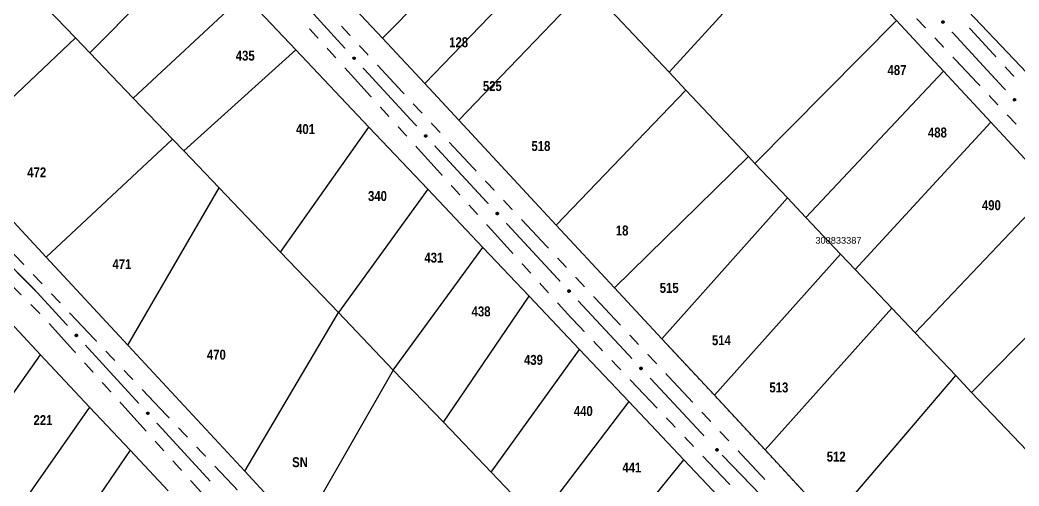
# Model space of a CAD drawing. Extents: x 201549 to 203722, y 4857623 to 4859778.
# Drawn here: x 202682.2 to 202833.5, y 4858738.3 to 4858808.8 of the extents above; entities that cross this region are included whole.
import ezdxf
from ezdxf.enums import TextEntityAlignment as Align

# ---------------------------------------------------------------- set-up
doc = ezdxf.new("R2010")
doc.units = 0
doc.header["$LTSCALE"] = 1.5
doc.header["$MEASUREMENT"] = 0
for name, color, linetype in [('CD-MALHA-LOTES', 40, 'CONTINUOUS'), ('CD_TXT_QUADRA', 1, 'CONTINUOUS'), ('RU-QUADRAS', 6, 'CONTINUOUS'), ('SV-EIXO-RUA-N-PAV', 6, 'CONTINUOUS'), ('SV-RUA-NAO-PAV-S-GUIA-C-GUIA', 7, 'CONTINUOUS'), ('Th_NmrPort', 1, 'CONTINUOUS')]:
    doc.layers.add(name, color=color, linetype=linetype)
doc.styles.add('MONOTXT', font='ARIAL.TTF', dxfattribs={"height": 0.2})
doc.styles.get("Standard").update_dxf_attribs({"font": 'swisscbo.ttf'})

msp = doc.modelspace()

# ---------------------------------------------------------------- linework, layer by layer
at = {"layer": 'CD-MALHA-LOTES', "linetype": 'Continuous'}
for p, q in [((202737.09, 4858806.09), (202756.77, 4858826.14)), ((202780.51, 4858800.92), (202801.23, 4858823.59)), ((202814.99, 4858808.74), (202801.23, 4858823.59)), ((202763.03, 4858819.49), (202743.5, 4858799.19)), ((202817.71, 4858818.74), (202834.73, 4858800.82)), ((202680.22, 4858816.92), (202690.57, 4858806.12)), ((202730.77, 4858812.88), (202737.09, 4858806.09)), ((202768.22, 4858813.98), (202748.64, 4858793.67)), ((202768.22, 4858813.98), (202780.51, 4858800.92)), ((202692.75, 4858803.83), (202701.03, 4858812.22)), ((202699.29, 4858797), (202716.1, 4858812.61)), ((202723.96, 4858804.31), (202716.1, 4858812.61)), ((202814.99, 4858808.74), (202793.53, 4858787.1)), ((202822.08, 4858801.09), (202814.99, 4858808.74)), ((202690.57, 4858806.12), (202671.81, 4858788.36)), ((202692.75, 4858803.83), (202690.57, 4858806.12)), ((202737.09, 4858806.09), (202743.5, 4858799.19)), ((202699.29, 4858797), (202692.75, 4858803.83)), ((202723.96, 4858804.31), (202706.97, 4858789)), ((202735.03, 4858792.62), (202723.96, 4858804.31)), ((202783.08, 4858798.2), (202780.51, 4858800.92)), ((202801.24, 4858778.91), (202822.08, 4858801.09)), ((202829.26, 4858793.34), (202822.08, 4858801.09)), ((202743.5, 4858799.19), (202748.64, 4858793.67)), ((202763.4, 4858777.78), (202783.08, 4858798.2)), ((202792.55, 4858788.14), (202783.08, 4858798.2)), ((202705.25, 4858790.79), (202699.29, 4858797)), ((202748.64, 4858793.67), (202763.4, 4858777.78)), ((202808.7, 4858771.05), (202829.26, 4858793.34)), ((202838.39, 4858783.5), (202829.26, 4858793.34)), ((202721.65, 4858773.67), (202735.03, 4858792.62)), ((202743.95, 4858783.2), (202735.03, 4858792.62)), ((202705.25, 4858790.79), (202686.14, 4858772.92)), ((202706.97, 4858789), (202705.25, 4858790.79)), ((202712.34, 4858783.39), (202706.97, 4858789)), ((202671.81, 4858788.36), (202686.14, 4858772.92)), ((202792.55, 4858788.14), (202772.26, 4858768.26)), ((202793.53, 4858787.1), (202792.55, 4858788.14)), ((202793.53, 4858787.1), (202798.46, 4858781.87)), ((202698.5, 4858759.61), (202712.34, 4858783.39)), ((202721.65, 4858773.67), (202712.34, 4858783.39)), ((202743.95, 4858783.2), (202730.42, 4858764.51)), ((202752.32, 4858774.36), (202743.95, 4858783.2)), ((202817.83, 4858761.43), (202838.57, 4858783.31)), ((202798.46, 4858781.87), (202779.43, 4858760.55)), ((202798.46, 4858781.87), (202801.24, 4858778.91)), ((202806.49, 4858773.37), (202801.24, 4858778.91)), ((202763.4, 4858777.78), (202772.26, 4858768.26)), ((202730.42, 4858764.51), (202721.65, 4858773.67)), ((202738.72, 4858755.82), (202752.32, 4858774.36)), ((202759.3, 4858766.99), (202752.32, 4858774.36)), ((202826.37, 4858752.42), (202847.44, 4858773.86)), ((202686.14, 4858772.92), (202698.5, 4858759.61)), ((202787.39, 4858751.99), (202806.49, 4858773.37)), ((202806.49, 4858773.37), (202808.7, 4858771.05)), ((202814.26, 4858765.19), (202808.7, 4858771.05)), ((202772.26, 4858768.26), (202779.43, 4858760.55)), ((202685.29, 4858758.14), (202676.86, 4858767.13)), ((202746.33, 4858747.91), (202759.3, 4858766.99)), ((202766.94, 4858758.92), (202759.3, 4858766.99)), ((202716.23, 4858740.5), (202730.42, 4858764.51)), ((202730.42, 4858764.51), (202738.72, 4858755.82)), ((202795.06, 4858743.74), (202814.26, 4858765.19)), ((202814.26, 4858765.19), (202817.83, 4858761.43)), ((202823.95, 4858754.97), (202817.83, 4858761.43)), ((202779.43, 4858760.55), (202787.39, 4858751.99)), ((202698.5, 4858759.61), (202716.23, 4858740.5)), ((202753.58, 4858740.34), (202766.94, 4858758.92)), ((202774.41, 4858751.03), (202766.94, 4858758.92)), ((202670.71, 4858737.58), (202685.29, 4858758.14)), ((202692.71, 4858750.22), (202685.29, 4858758.14)), ((202738.72, 4858755.82), (202724.7, 4858731.38)), ((202746.33, 4858747.91), (202738.72, 4858755.82)), ((202805.09, 4858732.88), (202823.95, 4858754.97)), ((202823.95, 4858754.97), (202826.37, 4858752.42)), ((202826.37, 4858752.42), (202834.72, 4858743.63)), ((202774.41, 4858751.03), (202760.63, 4858732.98)), ((202782.76, 4858742.21), (202774.41, 4858751.03)), ((202787.39, 4858751.99), (202795.06, 4858743.74)), ((202692.71, 4858750.22), (202678.22, 4858729.47)), ((202698.84, 4858743.69), (202692.71, 4858750.22)), ((202753.58, 4858740.34), (202746.33, 4858747.91)), ((202698.84, 4858743.69), (202684.48, 4858722.71)), ((202704.61, 4858737.53), (202698.84, 4858743.69)), ((202795.06, 4858743.74), (202795.18, 4858743.61)), ((202795.18, 4858743.61), (202805.09, 4858732.88)), ((202768.54, 4858724.73), (202782.76, 4858742.21)), ((202791.82, 4858732.65), (202782.76, 4858742.21)), ((202716.23, 4858740.5), (202724.7, 4858731.38)), ((202760.63, 4858732.98), (202753.58, 4858740.34))]:
    msp.add_line(p, q, dxfattribs=at)
at = {"layer": 'RU-QUADRAS', "linetype": 'Continuous'}
for points in [[(202691.76, 4858854.16, 0.01, 0.01, 0), (202714.06, 4858882.27, 0.01, 0.01, 0), (202711.74, 4858884.62, 0.01, 0.01, 0), (202727.86, 4858902.33, 0.01, 0.01, 0), (202838.39, 4858783.5, 0.01, 0.01, 0), (202894.7, 4858723.5, 0.01, 0.01, 0), (202921.51, 4858692.53, 0.01, 0.01, 0), (202903.46, 4858666.12, 0.01, 0.01, 0), (202902.04, 4858667.88, 0.01, 0.01, 0), (202888.64, 4858647.32, 0.01, 0.01, 0), (202830.24, 4858705.67, 0.01, 0.01, 0), (202713, 4858831.99, 0.01, 0.01, 0)], [(202791.77, 4858846.04, 0.01, 0.01, 0), (202826.56, 4858880.91, 0.01, 0.01, 0), (202868.5, 4858839.49, 0.01, 0.01, 0), (202950.96, 4858750.21, 0.01, 0.01, 0), (202944.61, 4858740.57, 0.01, 0.01, 0), (202949.2, 4858737.21, 0.01, 0.01, 0), (202944.37, 4858730.36, 0.01, 0.01, 0), (202942, 4858732.1, 0.01, 0.01, 0), (202929.25, 4858712.99, 0.01, 0.01, 0), (202931.6, 4858710.9, 0.01, 0.01, 0), (202925.06, 4858704.36, 0.01, 0.01, 0.0049778174), (202857.58, 4858775.72, 0.01, 0.01, 0), (202842.88, 4858792.25, 0.01, 0.01, 0)], [(202661.4, 4858799.58, 0.01, 0.01, 0), (202688.71, 4858841.53, 0.01, 0.01, 0), (202804.15, 4858719.63, 0.01, 0.01, 0), (202884.93, 4858635.86, 0.01, 0.01, 0), (202855.53, 4858589.33, 0.01, 0.01, 0.002334857)], [(202628.51, 4858747.6, 0.01, 0.01, 0), (202656.66, 4858788.67, 0.01, 0.01, 0.0019107617), (202823.41, 4858611.49, 0.01, 0.01, 0), (202825.02, 4858613.07, 0.01, 0.01, 0), (202852.56, 4858583.72, 0.01, 0.01, 0), (202823.87, 4858538.54, 0.01, 0.01, 0), (202760.3, 4858605.5, 0.01, 0.01, 0), (202761.22, 4858606.41, 0.01, 0.01, 0), (202682.66, 4858688.47, 0.01, 0.01, 0)]]:
    msp.add_lwpolyline(points, format="xyseb", close=True, dxfattribs=at)
at = {"layer": 'SV-EIXO-RUA-N-PAV', "const_width": 0.18}
for points in [[(202723.351675, 4858813.37726), (202730.081719, 4858805.980875)], [(202828.362629, 4858801.614127), (202823.375583, 4858807.038182)], [(202730.081719, 4858805.980875), (202730.104256, 4858805.956107)], [(202730.104256, 4858805.956107), (202731.43652, 4858804.509648)], [(202734.146423, 4858801.567468), (202742.276132, 4858792.740927)], [(202828.791618, 4858801.150355), (202828.362629, 4858801.614127)], [(202831.507786, 4858798.213957), (202828.791618, 4858801.150355)], [(202744.986035, 4858789.798746), (202747.018463, 4858787.592111)], [(202747.018463, 4858787.592111), (202747.285188, 4858787.302523)], [(202747.285188, 4858787.302523), (202753.134508, 4858780.989538)], [(202755.853131, 4858778.055414), (202764.009002, 4858769.253041)], [(202681.103663, 4858771.246827), (202683.93209, 4858768.4184)], [(202683.93209, 4858768.4184), (202684.528949, 4858767.821542)], [(202684.528949, 4858767.821542), (202689.364377, 4858762.54653)], [(202766.727626, 4858766.318917), (202767.407282, 4858765.585386)], [(202767.407282, 4858765.585386), (202767.411424, 4858765.580915)], [(202767.411424, 4858765.580915), (202774.909547, 4858757.540759)], [(202692.067275, 4858759.597913), (202698.824522, 4858752.226372)], [(202777.637649, 4858754.615445), (202785.821954, 4858745.839504)], [(202698.824522, 4858752.226372), (202699.358642, 4858751.643695)], [(202699.358642, 4858751.643695), (202700.17706, 4858750.753063)], [(202702.883561, 4858747.807753), (202711.003065, 4858738.971823)], [(202788.564899, 4858742.928287), (202796.9076, 4858734.302782)]]:
    msp.add_lwpolyline(points, dxfattribs=at)
at = {"layer": 'SV-EIXO-RUA-N-PAV'}
for points in [[(202822.038136, 4858808.330187), (202821.989246, 4858808.331546), (202821.947506, 4858808.34271), (202821.915372, 4858808.362043), (202821.891432, 4858808.38653), (202821.869761, 4858808.41434), (202821.854098, 4858808.4472), (202821.844792, 4858808.48752), (202821.845811, 4858808.536573), (202821.860058, 4858808.57858), (202821.877326, 4858808.611097), (202821.901423, 4858808.637532), (202821.928792, 4858808.658131), (202821.963462, 4858808.673272), (202822.004415, 4858808.682304), (202822.053714, 4858808.680086), (202822.09456, 4858808.668859), (202822.12515, 4858808.649344), (202822.151572, 4858808.624951), (202822.173356, 4858808.596293), (202822.188545, 4858808.563949), (202822.197564, 4858808.522699), (202822.19473, 4858808.47407), (202822.183999, 4858808.433203), (202822.164918, 4858808.402347), (202822.140317, 4858808.376876), (202822.112688, 4858808.354801), (202822.080312, 4858808.337681), (202822.038136, 4858808.330187)], [(202732.775101, 4858803.218818), (202732.823992, 4858803.217503), (202732.865742, 4858803.206375), (202732.897892, 4858803.187071), (202732.921854, 4858803.162604), (202732.94355, 4858803.134813), (202732.959242, 4858803.101967), (202732.968583, 4858803.061655), (202732.967607, 4858803.012602), (202732.953396, 4858802.970582), (202732.936157, 4858802.938049), (202732.912084, 4858802.911594), (202732.884733, 4858802.89097), (202732.850076, 4858802.875799), (202732.809131, 4858802.866732), (202732.759829, 4858802.868906), (202732.718973, 4858802.880097), (202732.688366, 4858802.899585), (202732.661923, 4858802.923955), (202732.640114, 4858802.952593), (202732.624896, 4858802.984924), (202732.615841, 4858803.026166), (202732.618633, 4858803.074798), (202732.629329, 4858803.115674), (202732.648382, 4858803.146547), (202732.672961, 4858803.17204), (202732.700571, 4858803.194139), (202732.732931, 4858803.211288), (202732.775101, 4858803.218818)], [(202832.882625, 4858796.565533), (202832.833732, 4858796.566744), (202832.791958, 4858796.577784), (202832.759767, 4858796.597019), (202832.735752, 4858796.621434), (202832.713998, 4858796.649179), (202832.698236, 4858796.681991), (202832.688809, 4858796.722284), (202832.68968, 4858796.771339), (202832.703801, 4858796.813389), (202832.720971, 4858796.845958), (202832.744988, 4858796.872465), (202832.772295, 4858796.893147), (202832.806919, 4858796.908392), (202832.847845, 4858796.917547), (202832.897151, 4858796.915477), (202832.938031, 4858796.904373), (202832.968679, 4858796.884951), (202832.995174, 4858796.860637), (202833.017044, 4858796.832045), (202833.032331, 4858796.799747), (202833.041474, 4858796.758524), (202833.038786, 4858796.709887), (202833.028177, 4858796.668988), (202833.00919, 4858796.638075), (202832.984666, 4858796.612529), (202832.957103, 4858796.590371), (202832.924779, 4858796.573154), (202832.882625, 4858796.565533)], [(202743.614713, 4858791.450097), (202743.663604, 4858791.448781), (202743.705354, 4858791.437653), (202743.737504, 4858791.418349), (202743.761466, 4858791.393882), (202743.783162, 4858791.366091), (202743.798854, 4858791.333246), (202743.808195, 4858791.292933), (202743.807219, 4858791.24388), (202743.793008, 4858791.20186), (202743.775769, 4858791.169328), (202743.751696, 4858791.142872), (202743.724345, 4858791.122249), (202743.689688, 4858791.107077), (202743.648743, 4858791.09801), (202743.599441, 4858791.100185), (202743.558585, 4858791.111375), (202743.527978, 4858791.130863), (202743.501535, 4858791.155233), (202743.479726, 4858791.183872), (202743.464509, 4858791.216202), (202743.455453, 4858791.257444), (202743.458245, 4858791.306076), (202743.468941, 4858791.346952), (202743.487994, 4858791.377825), (202743.512573, 4858791.403318), (202743.540183, 4858791.425418), (202743.572543, 4858791.442566), (202743.614713, 4858791.450097)], [(202754.476914, 4858779.702687), (202754.525808, 4858779.701516), (202754.567591, 4858779.690512), (202754.599798, 4858779.671304), (202754.623833, 4858779.646909), (202754.645611, 4858779.619182), (202754.6614, 4858779.586383), (202754.670861, 4858779.546098), (202754.670031, 4858779.497042), (202754.655945, 4858779.454981), (202754.638802, 4858779.422397), (202754.614808, 4858779.395871), (202754.587518, 4858779.375166), (202754.552906, 4858779.359892), (202754.511988, 4858779.350703), (202754.462681, 4858779.352731), (202754.421792, 4858779.3638), (202754.391127, 4858779.383198), (202754.364611, 4858779.407489), (202754.342717, 4858779.436063), (202754.327404, 4858779.468348), (202754.318226, 4858779.509563), (202754.320873, 4858779.558203), (202754.331448, 4858779.59911), (202754.350409, 4858779.630039), (202754.374913, 4858779.655606), (202754.402457, 4858779.677787), (202754.434766, 4858779.695031), (202754.476914, 4858779.702687)], [(202765.351408, 4858767.96619), (202765.400303, 4858767.965019), (202765.442085, 4858767.954015), (202765.474293, 4858767.934806), (202765.498328, 4858767.910411), (202765.520106, 4858767.882684), (202765.535895, 4858767.849886), (202765.545355, 4858767.809601), (202765.544525, 4858767.760545), (202765.530439, 4858767.718483), (202765.513297, 4858767.6859), (202765.489302, 4858767.659373), (202765.462013, 4858767.638668), (202765.427401, 4858767.623394), (202765.386483, 4858767.614205), (202765.337175, 4858767.616234), (202765.296286, 4858767.627303), (202765.265621, 4858767.6467), (202765.239106, 4858767.670992), (202765.217212, 4858767.699565), (202765.201898, 4858767.731851), (202765.192721, 4858767.773066), (202765.195368, 4858767.821705), (202765.205942, 4858767.862613), (202765.224904, 4858767.893542), (202765.249407, 4858767.919108), (202765.276951, 4858767.94129), (202765.309261, 4858767.958534), (202765.351408, 4858767.96619)], [(202690.699884, 4858761.25252), (202690.748771, 4858761.251088), (202690.790495, 4858761.239861), (202690.822599, 4858761.22048), (202690.846503, 4858761.195957), (202690.868133, 4858761.168114), (202690.883746, 4858761.135231), (202690.892991, 4858761.094897), (202690.891899, 4858761.045846), (202690.877588, 4858761.00386), (202690.860272, 4858760.971369), (202690.836136, 4858760.944971), (202690.808736, 4858760.924412), (202690.774043, 4858760.909323), (202690.733076, 4858760.900353), (202690.68378, 4858760.902645), (202690.642951, 4858760.913933), (202690.61239, 4858760.933494), (202690.586005, 4858760.957927), (202690.564264, 4858760.986617), (202690.549124, 4858761.018984), (202690.540167, 4858761.060247), (202690.543073, 4858761.108872), (202690.553867, 4858761.149723), (202690.572993, 4858761.18055), (202690.597633, 4858761.205985), (202690.625295, 4858761.228018), (202690.657696, 4858761.24509), (202690.699884, 4858761.25252)], [(202776.256109, 4858756.258257), (202776.305007, 4858756.257245), (202776.346825, 4858756.246376), (202776.379095, 4858756.227272), (202776.403208, 4858756.202955), (202776.425076, 4858756.175298), (202776.440971, 4858756.142551), (202776.450562, 4858756.102297), (202776.449891, 4858756.053239), (202776.435941, 4858756.011132), (202776.418904, 4858755.978493), (202776.394995, 4858755.951889), (202776.367772, 4858755.931096), (202776.33321, 4858755.91571), (202776.292322, 4858755.906388), (202776.243008, 4858755.908257), (202776.202084, 4858755.919194), (202776.171356, 4858755.938492), (202776.144763, 4858755.962698), (202776.122776, 4858755.9912), (202776.107358, 4858756.023436), (202776.098047, 4858756.064621), (202776.100537, 4858756.113269), (202776.110979, 4858756.154211), (202776.129841, 4858756.185201), (202776.154261, 4858756.210846), (202776.181733, 4858756.233117), (202776.213986, 4858756.250465), (202776.256109, 4858756.258257)], [(202701.514148, 4858749.460687), (202701.563037, 4858749.459315), (202701.604775, 4858749.448139), (202701.636903, 4858749.428798), (202701.660837, 4858749.404304), (202701.6825, 4858749.376487), (202701.698154, 4858749.343624), (202701.707448, 4858749.3033), (202701.706416, 4858749.254248), (202701.692157, 4858749.212245), (202701.67488, 4858749.179732), (202701.650776, 4858749.153305), (202701.623401, 4858749.132713), (202701.588727, 4858749.117581), (202701.547771, 4858749.108561), (202701.498472, 4858749.110793), (202701.457629, 4858749.122031), (202701.427045, 4858749.141554), (202701.40063, 4858749.165955), (202701.378854, 4858749.194619), (202701.363674, 4858749.226967), (202701.354666, 4858749.268219), (202701.357513, 4858749.316848), (202701.368257, 4858749.357712), (202701.387346, 4858749.388562), (202701.411954, 4858749.414027), (202701.439589, 4858749.436094), (202701.471969, 4858749.453205), (202701.514148, 4858749.460687)], [(202787.762336, 4858743.916393), (202787.811244, 4858743.916271), (202787.853254, 4858743.906165), (202787.885866, 4858743.887652), (202787.910418, 4858743.863777), (202787.932785, 4858743.836524), (202787.949274, 4858743.804071), (202787.959596, 4858743.763999), (202787.959818, 4858743.714936), (202787.946637, 4858743.672582), (202787.930197, 4858743.639639), (202787.906776, 4858743.612603), (202787.879937, 4858743.591318), (202787.84566, 4858743.575306), (202787.804948, 4858743.565242), (202787.755609, 4858743.566213), (202787.714492, 4858743.576403), (202787.683418, 4858743.595138), (202787.656388, 4858743.618856), (202787.633887, 4858743.646953), (202787.617885, 4858743.678903), (202787.607826, 4858743.719911), (202787.609429, 4858743.768597), (202787.619124, 4858743.809722), (202787.637419, 4858743.84105), (202787.661368, 4858743.867136), (202787.68843, 4858743.889903), (202787.720362, 4858743.907836), (202787.762336, 4858743.916393)]]:
    msp.add_lwpolyline(points, close=True, dxfattribs=at)
for points in [[(202822.038136, 4858808.330187), (202821.844792, 4858808.48752)], [(202822.080312, 4858808.337681), (202821.845811, 4858808.536573)], [(202822.059979, 4858808.33577), (202821.849072, 4858808.510725)], [(202821.989246, 4858808.331546), (202821.854098, 4858808.4472)], [(202822.011535, 4858808.332009), (202821.85476, 4858808.462201)], [(202822.093403, 4858808.349818), (202821.855713, 4858808.553904)], [(202822.112688, 4858808.354801), (202821.860058, 4858808.57858)], [(202821.965424, 4858808.337807), (202821.868647, 4858808.424921)], [(202821.947506, 4858808.34271), (202821.869761, 4858808.41434)], [(202822.123132, 4858808.367885), (202821.870746, 4858808.58997)], [(202822.140317, 4858808.376876), (202821.877326, 4858808.611097)], [(202822.151177, 4858808.391816), (202821.892488, 4858808.624788)], [(202822.164918, 4858808.402347), (202821.901423, 4858808.637532)], [(202822.172676, 4858808.420851), (202821.917519, 4858808.645949)], [(202822.183999, 4858808.433203), (202821.928792, 4858808.658131)], [(202822.188633, 4858808.455912), (202821.9501, 4858808.66293)], [(202822.19473, 4858808.47407), (202821.963462, 4858808.673272)], [(202822.192422, 4858808.500176), (202821.986376, 4858808.675893)], [(202822.197564, 4858808.522699), (202822.004415, 4858808.682304)], [(202822.187576, 4858808.545768), (202822.034657, 4858808.675798)], [(202822.188545, 4858808.563949), (202822.053714, 4858808.680086)], [(202822.177546, 4858808.582886), (202822.07884, 4858808.67008)], [(202822.173356, 4858808.596293), (202822.09456, 4858808.668859)], [(202732.615841, 4858803.026166), (202732.809131, 4858802.866732)], [(202732.618633, 4858803.074798), (202732.850076, 4858802.875799)], [(202732.620963, 4858803.048694), (202732.827164, 4858802.873158)], [(202732.624714, 4858803.092961), (202732.863428, 4858802.886153)], [(202732.624896, 4858802.984924), (202732.759829, 4858802.868906)], [(202732.62585, 4858803.003106), (202732.778883, 4858802.873211)], [(202732.629329, 4858803.115674), (202732.884733, 4858802.89097)], [(202732.635913, 4858802.965997), (202732.734695, 4858802.878889)], [(202732.640114, 4858802.952593), (202732.718973, 4858802.880097)], [(202732.640641, 4858803.128037), (202732.895995, 4858802.903162)], [(202732.648382, 4858803.146547), (202732.912084, 4858802.911594)], [(202732.662114, 4858803.15709), (202732.921007, 4858802.924345)], [(202732.672961, 4858803.17204), (202732.936157, 4858802.938049)], [(202732.690137, 4858803.181046), (202732.942718, 4858802.959183)], [(202732.700571, 4858803.194139), (202732.953396, 4858802.970582)], [(202732.719851, 4858803.199139), (202732.95772, 4858802.995262)], [(202732.732931, 4858803.211288), (202732.967607, 4858803.012602)], [(202732.753263, 4858803.213216), (202732.964324, 4858803.038446)], [(202732.775101, 4858803.218818), (202732.968583, 4858803.061655)], [(202732.801703, 4858803.21702), (202732.958592, 4858803.086965)], [(202732.823992, 4858803.217503), (202732.959242, 4858803.101967)], [(202732.847819, 4858803.211262), (202732.944673, 4858803.124233)], [(202732.865742, 4858803.206375), (202732.94355, 4858803.134813)], [(202832.882625, 4858796.565533), (202832.688809, 4858796.722284)], [(202832.924779, 4858796.573154), (202832.68968, 4858796.771339)], [(202832.904451, 4858796.571182), (202832.693019, 4858796.745502)], [(202832.833732, 4858796.566744), (202832.698236, 4858796.681991)], [(202832.856019, 4858796.567275), (202832.698853, 4858796.696995)], [(202832.937833, 4858796.585331), (202832.69953, 4858796.7887)], [(202832.957103, 4858796.590371), (202832.703801, 4858796.813389)], [(202832.809891, 4858796.572935), (202832.712852, 4858796.659757)], [(202832.791958, 4858796.577784), (202832.713998, 4858796.649179)], [(202832.967508, 4858796.603486), (202832.714455, 4858796.824811)], [(202832.984666, 4858796.612529), (202832.720971, 4858796.845958)], [(202832.99548, 4858796.627502), (202832.736091, 4858796.859695)], [(202833.00919, 4858796.638075), (202832.744988, 4858796.872465)], [(202833.016892, 4858796.656601), (202832.761059, 4858796.880931)], [(202833.028177, 4858796.668988), (202832.772295, 4858796.893147)], [(202833.032743, 4858796.691711), (202832.793589, 4858796.89801)], [(202833.038786, 4858796.709887), (202832.806919, 4858796.908392)], [(202833.0364, 4858796.735986), (202832.829825, 4858796.911082)], [(202833.041474, 4858796.758524), (202832.847845, 4858796.917547)], [(202833.031416, 4858796.781563), (202832.878107, 4858796.911132)], [(202833.032331, 4858796.799747), (202832.897151, 4858796.915477)], [(202833.021274, 4858796.81865), (202832.922307, 4858796.905548)], [(202833.017044, 4858796.832045), (202832.938031, 4858796.904373)], [(202743.455453, 4858791.257444), (202743.648743, 4858791.09801)], [(202743.458245, 4858791.306076), (202743.689688, 4858791.107077)], [(202743.460576, 4858791.279972), (202743.666776, 4858791.104436)], [(202743.464326, 4858791.324239), (202743.703041, 4858791.117431)], [(202743.464509, 4858791.216202), (202743.599441, 4858791.100185)], [(202743.465462, 4858791.234385), (202743.618495, 4858791.104489)], [(202743.468941, 4858791.346952), (202743.724345, 4858791.122249)], [(202743.475525, 4858791.197275), (202743.574307, 4858791.110168)], [(202743.479726, 4858791.183872), (202743.558585, 4858791.111375)], [(202743.480253, 4858791.359315), (202743.735607, 4858791.13444)], [(202743.487994, 4858791.377825), (202743.751696, 4858791.142872)], [(202743.501726, 4858791.388368), (202743.760619, 4858791.155623)], [(202743.512573, 4858791.403318), (202743.775769, 4858791.169328)], [(202743.529749, 4858791.412324), (202743.78233, 4858791.190461)], [(202743.540183, 4858791.425418), (202743.793008, 4858791.20186)], [(202743.559463, 4858791.430417), (202743.797332, 4858791.22654)], [(202743.572543, 4858791.442566), (202743.807219, 4858791.24388)], [(202743.592875, 4858791.444495), (202743.803936, 4858791.269724)], [(202743.614713, 4858791.450097), (202743.808195, 4858791.292933)], [(202743.641315, 4858791.448298), (202743.798204, 4858791.318244)], [(202743.663604, 4858791.448781), (202743.798854, 4858791.333246)], [(202743.687431, 4858791.44254), (202743.784285, 4858791.355511)], [(202743.705354, 4858791.437653), (202743.783162, 4858791.366091)], [(202754.318226, 4858779.509563), (202754.511988, 4858779.350703)], [(202754.320873, 4858779.558203), (202754.552906, 4858779.359892)], [(202754.323282, 4858779.532106), (202754.530003, 4858779.357182)], [(202754.326901, 4858779.576384), (202754.566228, 4858779.370285)], [(202754.331448, 4858779.59911), (202754.587518, 4858779.375166)], [(202754.342723, 4858779.611507), (202754.598744, 4858779.387391)], [(202754.350409, 4858779.630039), (202754.614808, 4858779.395871)], [(202754.36411, 4858779.640624), (202754.623693, 4858779.408648)], [(202754.374913, 4858779.655606), (202754.638802, 4858779.422397)], [(202754.392062, 4858779.664663), (202754.645301, 4858779.44355)], [(202754.402457, 4858779.677787), (202754.655945, 4858779.454981)], [(202754.421722, 4858779.682843), (202754.660196, 4858779.479674)], [(202754.434766, 4858779.695031), (202754.670031, 4858779.497042)], [(202754.455092, 4858779.69702), (202754.666671, 4858779.522877)], [(202754.476914, 4858779.702687), (202754.670861, 4858779.546098)], [(202754.503521, 4858779.700967), (202754.660795, 4858779.571379)], [(202754.525808, 4858779.701516), (202754.6614, 4858779.586383)], [(202754.549654, 4858779.695346), (202754.646765, 4858779.608606)], [(202754.567591, 4858779.690512), (202754.645611, 4858779.619182)], [(202754.327404, 4858779.468348), (202754.462681, 4858779.352731)], [(202754.328303, 4858779.486533), (202754.481721, 4858779.357092)], [(202754.338476, 4858779.449454), (202754.437517, 4858779.362639)], [(202754.342717, 4858779.436063), (202754.421792, 4858779.3638)], [(202765.192721, 4858767.773066), (202765.386483, 4858767.614205)], [(202765.195368, 4858767.821705), (202765.427401, 4858767.623394)], [(202765.197776, 4858767.795609), (202765.404497, 4858767.620685)], [(202765.201395, 4858767.839887), (202765.440723, 4858767.633788)], [(202765.201898, 4858767.731851), (202765.337175, 4858767.616234)], [(202765.202798, 4858767.750036), (202765.356216, 4858767.620595)], [(202765.205942, 4858767.862613), (202765.462013, 4858767.638668)], [(202765.212971, 4858767.712956), (202765.312011, 4858767.626142)], [(202765.217212, 4858767.699565), (202765.296286, 4858767.627303)], [(202765.217218, 4858767.875009), (202765.473238, 4858767.650894)], [(202765.224904, 4858767.893542), (202765.489302, 4858767.659373)], [(202765.238605, 4858767.904126), (202765.498188, 4858767.672151)], [(202765.249407, 4858767.919108), (202765.513297, 4858767.6859)], [(202765.266557, 4858767.928165), (202765.519795, 4858767.707053)], [(202765.276951, 4858767.94129), (202765.530439, 4858767.718483)], [(202765.296217, 4858767.946346), (202765.53469, 4858767.743176)], [(202765.309261, 4858767.958534), (202765.544525, 4858767.760545)], [(202765.329587, 4858767.960523), (202765.541165, 4858767.78638)], [(202765.351408, 4858767.96619), (202765.545355, 4858767.809601)], [(202765.378015, 4858767.96447), (202765.53529, 4858767.834882)], [(202765.400303, 4858767.965019), (202765.535895, 4858767.849886)], [(202765.424148, 4858767.958849), (202765.52126, 4858767.872108)], [(202765.442085, 4858767.954015), (202765.520106, 4858767.882684)], [(202690.540167, 4858761.060247), (202690.733076, 4858760.900353)], [(202690.543073, 4858761.108872), (202690.774043, 4858760.909323)], [(202690.545342, 4858761.082763), (202690.751125, 4858760.906737)], [(202690.549124, 4858761.018984), (202690.68378, 4858760.902645)], [(202690.549198, 4858761.127021), (202690.78742, 4858760.919645)], [(202690.55012, 4858761.037164), (202690.702844, 4858760.906904)], [(202690.553867, 4858761.149723), (202690.808736, 4858760.924412)], [(202690.560095, 4858761.00003), (202690.658669, 4858760.912688)], [(202690.564264, 4858760.986617), (202690.642951, 4858760.913933)], [(202690.565208, 4858761.162058), (202690.820027, 4858760.936577)], [(202690.572993, 4858761.18055), (202690.836136, 4858760.944971)], [(202690.58675, 4858761.191061), (202690.845089, 4858760.9577)], [(202690.597633, 4858761.205985), (202690.860272, 4858760.971369)], [(202690.614831, 4858761.21495), (202690.866883, 4858760.992486)], [(202690.625295, 4858761.228018), (202690.877588, 4858761.00386)], [(202690.644587, 4858761.232972), (202690.881971, 4858761.02853)], [(202690.657696, 4858761.24509), (202690.891899, 4858761.045846)], [(202690.678032, 4858761.24697), (202690.888677, 4858761.071698)], [(202690.699884, 4858761.25252), (202690.892991, 4858761.094897)], [(202690.726481, 4858761.250658), (202690.883061, 4858761.120231)], [(202690.748771, 4858761.251088), (202690.883746, 4858761.135231)], [(202690.772584, 4858761.244791), (202690.86923, 4858761.157532)], [(202690.790495, 4858761.239861), (202690.868133, 4858761.168114)], [(202776.098047, 4858756.064621), (202776.292322, 4858755.906388)], [(202776.100537, 4858756.113269), (202776.33321, 4858755.91571)], [(202776.10303, 4858756.08718), (202776.310316, 4858755.912926)], [(202776.106506, 4858756.13147), (202776.346498, 4858755.926146)], [(202776.107358, 4858756.023436), (202776.243008, 4858755.908257)], [(202776.108199, 4858756.041624), (202776.262035, 4858755.91268)], [(202776.110979, 4858756.154211), (202776.367772, 4858755.931096)], [(202776.118492, 4858756.004578), (202776.217812, 4858755.918084)], [(202776.122214, 4858756.166643), (202776.378959, 4858755.943357)], [(202776.122776, 4858755.9912), (202776.202084, 4858755.919194)], [(202776.129841, 4858756.185201), (202776.394995, 4858755.951889)], [(202776.143507, 4858756.195829), (202776.403839, 4858755.964695)], [(202776.154261, 4858756.210846), (202776.418904, 4858755.978493)], [(202776.171381, 4858756.219959), (202776.425334, 4858755.999666)], [(202776.181733, 4858756.233117), (202776.435941, 4858756.011132)], [(202776.200982, 4858756.238235), (202776.440112, 4858756.035838)], [(202776.213986, 4858756.250465), (202776.449891, 4858756.053239)], [(202776.234306, 4858756.25252), (202776.446447, 4858756.079062)], [(202776.256109, 4858756.258257), (202776.450562, 4858756.102297)], [(202776.282722, 4858756.256624), (202776.440414, 4858756.127545)], [(202776.305007, 4858756.257245), (202776.440971, 4858756.142551)], [(202776.328872, 4858756.251152), (202776.426264, 4858756.164726)], [(202776.346825, 4858756.246376), (202776.425076, 4858756.175298)], [(202701.354666, 4858749.268219), (202701.547771, 4858749.108561)], [(202701.357513, 4858749.316848), (202701.588727, 4858749.117581)], [(202701.359814, 4858749.290741), (202701.565812, 4858749.114967)], [(202701.363616, 4858749.335004), (202701.602091, 4858749.12792)], [(202701.364648, 4858749.245148), (202701.517531, 4858749.115075)], [(202701.368257, 4858749.357712), (202701.623401, 4858749.132713)], [(202701.379583, 4858749.370061), (202701.634677, 4858749.144892)], [(202701.387346, 4858749.388562), (202701.650776, 4858749.153305)], [(202701.40109, 4858749.39909), (202701.659714, 4858749.166045)], [(202701.411954, 4858749.414027), (202701.67488, 4858749.179732)], [(202701.429141, 4858749.423013), (202701.681465, 4858749.200858)], [(202701.439589, 4858749.436094), (202701.692157, 4858749.212245)], [(202701.458876, 4858749.441071), (202701.696509, 4858749.23692)], [(202701.471969, 4858749.453205), (202701.706416, 4858749.254248)], [(202701.492304, 4858749.45511), (202701.703162, 4858749.280096)], [(202701.514148, 4858749.460687), (202701.707448, 4858749.3033)], [(202701.540748, 4858749.458858), (202701.697487, 4858749.328622)], [(202701.563037, 4858749.459315), (202701.698154, 4858749.343624)], [(202701.586857, 4858749.453047), (202701.683611, 4858749.365906)], [(202701.604775, 4858749.448139), (202701.6825, 4858749.376487)], [(202701.363674, 4858749.226967), (202701.498472, 4858749.110793)], [(202701.374668, 4858749.208027), (202701.473349, 4858749.120805)], [(202701.378854, 4858749.194619), (202701.457629, 4858749.122031)], [(202787.607826, 4858743.719911), (202787.804948, 4858743.565242)], [(202787.609429, 4858743.768597), (202787.84566, 4858743.575306)], [(202787.612397, 4858743.742558), (202787.82282, 4858743.572106)], [(202787.615066, 4858743.786903), (202787.858756, 4858743.585982)], [(202787.617885, 4858743.678903), (202787.755609, 4858743.566213)], [(202787.618394, 4858743.697103), (202787.774551, 4858743.570981)], [(202787.619124, 4858743.809722), (202787.879937, 4858743.591318)], [(202787.62936, 4858743.66025), (202787.730238, 4858743.575579)], [(202787.630131, 4858743.822357), (202787.890898, 4858743.603781)], [(202787.633887, 4858743.646953), (202787.714492, 4858743.576403)], [(202787.637419, 4858743.84105), (202787.906776, 4858743.612603)], [(202787.650889, 4858743.851926), (202787.915386, 4858743.625568)], [(202787.661368, 4858743.867136), (202787.930197, 4858743.639639)], [(202787.67832, 4858743.876559), (202787.93624, 4858743.660926)], [(202787.68843, 4858743.889903), (202787.946637, 4858743.672582)], [(202787.707583, 4858743.895371), (202787.950357, 4858743.69736)], [(202787.720362, 4858743.907836), (202787.959818, 4858743.714936)], [(202787.740641, 4858743.91026), (202787.955904, 4858743.740693)], [(202787.762336, 4858743.916393), (202787.959596, 4858743.763999)], [(202787.788974, 4858743.915244), (202787.948991, 4858743.789058)], [(202787.811244, 4858743.916271), (202787.949274, 4858743.804071)], [(202787.835217, 4858743.910614), (202787.934166, 4858743.825975)], [(202787.853254, 4858743.906165), (202787.932785, 4858743.836524)]]:
    msp.add_lwpolyline(points, dxfattribs=at)
at = {"layer": 'SV-RUA-NAO-PAV-S-GUIA-C-GUIA', "const_width": 0.18}
for points in [[(202819.39727, 4858807.597199), (202818.026012, 4858809.053102)], [(202727.354231, 4858806.033432), (202726.011547, 4858807.515727)], [(202730.867307, 4858807.902427), (202732.225216, 4858806.434066)], [(202830.068991, 4858803.22357), (202826.007903, 4858807.640308)], [(202822.139785, 4858804.685394), (202820.768527, 4858806.141297)], [(202730.039599, 4858803.068842), (202728.696915, 4858804.551137)], [(202733.583125, 4858804.965705), (202734.941033, 4858803.497344)], [(202827.624815, 4858798.861783), (202823.511042, 4858803.229491)], [(202735.410336, 4858797.139661), (202731.382284, 4858801.586546)], [(202736.298942, 4858802.028984), (202740.372669, 4858797.623901)], [(202832.776383, 4858800.279079), (202831.422687, 4858801.751325)], [(202741.731494, 4858796.156393), (202743.098782, 4858794.696761)], [(202830.36733, 4858795.949978), (202828.996073, 4858797.405881)], [(202738.095705, 4858794.17507), (202736.753021, 4858795.657365)], [(202744.466069, 4858793.23713), (202745.833357, 4858791.777498)], [(202833.109846, 4858793.038173), (202831.738588, 4858794.494075)], [(202740.781073, 4858791.21048), (202739.438389, 4858792.692775)], [(202747.200645, 4858790.317867), (202751.302508, 4858785.938972)], [(202746.15181, 4858785.281299), (202742.123757, 4858789.728185)], [(202752.669796, 4858784.47934), (202754.037083, 4858783.019709)], [(202748.837178, 4858782.316708), (202747.494494, 4858783.799004)], [(202755.404371, 4858781.560077), (202756.771659, 4858780.100446)], [(202751.522547, 4858779.352118), (202750.179863, 4858780.834413)], [(202758.138947, 4858778.640814), (202762.24081, 4858774.261919)], [(202756.893284, 4858773.422937), (202752.865231, 4858777.869823)], [(202678.642695, 4858776.112813), (202682.770885, 4858771.758729)], [(202759.578652, 4858770.458347), (202758.235968, 4858771.940642)], [(202763.608097, 4858772.802288), (202764.975385, 4858771.342656)], [(202684.146949, 4858770.307368), (202685.523012, 4858768.856006)], [(202762.26402, 4858767.493756), (202760.921336, 4858768.976052)], [(202766.342673, 4858769.883025), (202767.709961, 4858768.423393)], [(202682.377326, 4858767.16512), (202680.961112, 4858768.57733)], [(202686.899075, 4858767.404645), (202688.275139, 4858765.953284)], [(202765.465235, 4858763.959682), (202763.606705, 4858766.011461)], [(202769.077248, 4858766.963762), (202773.179111, 4858762.584867)], [(202685.209754, 4858764.3407), (202683.79354, 4858765.75291)], [(202689.651202, 4858764.501923), (202693.779392, 4858760.147839)], [(202690.591635, 4858758.422785), (202686.574215, 4858762.879279)], [(202765.624947, 4858763.791934), (202765.465235, 4858763.959682)], [(202767.693582, 4858761.619205), (202765.624947, 4858763.791934)], [(202770.451761, 4858758.722233), (202769.072671, 4858760.170719)], [(202774.546399, 4858761.125235), (202775.913687, 4858759.665604)], [(202695.155456, 4858758.696478), (202696.531519, 4858757.245116)], [(202693.269915, 4858755.451789), (202691.930775, 4858756.937287)], [(202773.20994, 4858755.825261), (202771.830851, 4858757.273747)], [(202777.280974, 4858758.205972), (202778.648262, 4858756.746341)], [(202697.907583, 4858755.793755), (202699.283646, 4858754.342394)], [(202780.01555, 4858755.286709), (202784.117413, 4858750.907814)], [(202695.948195, 4858752.480793), (202694.609055, 4858753.966291)], [(202778.726299, 4858750.031317), (202774.58903, 4858754.376775)], [(202700.659709, 4858752.891033), (202704.7879, 4858748.536949)], [(202701.304755, 4858746.538801), (202697.287335, 4858750.995295)], [(202785.484701, 4858749.448183), (202786.851988, 4858747.988551)], [(202781.484478, 4858747.134345), (202780.105388, 4858748.582831)], [(202706.163963, 4858747.085587), (202707.540026, 4858745.634226)], [(202788.219276, 4858746.52892), (202789.586564, 4858745.069288)], [(202703.983034, 4858743.567805), (202702.643894, 4858745.053303)], [(202784.242657, 4858744.237373), (202782.863568, 4858745.685859)], [(202708.91609, 4858744.182865), (202710.292153, 4858742.731504)], [(202790.953852, 4858743.609656), (202795.055715, 4858739.230762)], [(202706.661314, 4858740.596809), (202705.322174, 4858742.082307)], [(202789.759016, 4858738.443428), (202785.621747, 4858742.788886)], [(202711.668217, 4858741.280142), (202715.108375, 4858737.651739)], [(202712.017874, 4858734.654818), (202708.000454, 4858739.111311)]]:
    msp.add_lwpolyline(points, dxfattribs=at)

# ---------------------------------------------------------------- texts
at = {"layer": 'CD_TXT_QUADRA', "color": 7, "linetype": 'Continuous', "style": 'MONOTXT'}
msp.add_text('308833387', height=1, dxfattribs=at).set_placement((202802.69, 4858774.95))
at = {"layer": 'Th_NmrPort', "color": 1}
for s, p in [('128', (202747.198554, 4858805.457271)), ('435', (202714.858554, 4858803.427271)), ('487', (202813.618554, 4858801.237271)), ('525', (202752.308554, 4858798.817271)), ('401', (202723.998554, 4858792.307271)), ('488', (202819.748554, 4858791.787271)), ('518', (202759.668554, 4858789.737271)), ('472', (202683.268554, 4858785.757271)), ('340', (202734.898554, 4858782.167271)), ('490', (202827.928554, 4858780.777271)), ('18', (202772.448554, 4858776.947271)), ('431', (202743.438554, 4858772.837271)), ('471', (202696.178554, 4858771.847271)), ('515', (202779.098554, 4858768.257271)), ('438', (202750.598554, 4858764.697271)), ('514', (202787.018554, 4858760.337271)), ('470', (202710.488554, 4858758.147271)), ('439', (202758.538554, 4858757.357271)), ('513', (202795.718554, 4858753.187271)), ('440', (202766.088554, 4858749.607271)), ('221', (202684.208554, 4858748.237271)), ('512', (202804.408554, 4858742.707271)), ('SN', (202723.398554, 4858741.867271)), ('441', (202773.438554, 4858741.057271))]:
    msp.add_text(s, height=1.5, dxfattribs=at).set_placement(p, align=Align.MIDDLE_LEFT)

doc.saveas('drawing.dxf')
